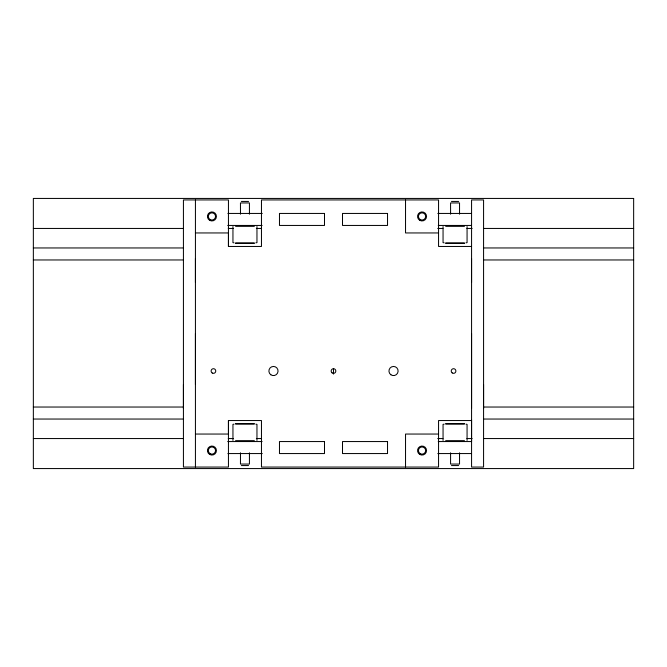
<?xml version="1.0" encoding="UTF-8"?>
<svg xmlns="http://www.w3.org/2000/svg" width="667" height="667" viewBox="0 0 667 667"><rect width="100%" height="100%" fill="white"/><g stroke="black" fill="none" stroke-linecap="round" stroke-linejoin="round"><path stroke-width="1" d="M183.425 408.538L183.425 384.525M195.431 384.525L195.431 333.5M195.431 282.475L195.431 258.462M471.569 420.543L438.553 420.543L438.553 467.067L261.464 467.067L261.464 420.543L228.447 420.543L228.447 434.05L195.431 434.05M471.569 246.457L438.553 246.457L438.553 199.933L261.464 199.933L261.464 246.457L228.447 246.457L228.447 232.95L195.431 232.95M471.569 333.5L471.569 441.554L438.227 441.554M471.569 282.475L471.569 258.462M471.569 408.538L471.569 199.933L483.575 199.933L483.575 467.067L471.569 467.067L471.569 419.735M483.575 408.538L483.575 384.525M241.362 201.434L248.549 201.434M451.467 201.434L458.654 201.434M227.906 213.44L262.289 213.44M437.802 213.44L471.569 213.44M227.73 225.446L262.123 225.446M438.227 225.446L471.569 225.446M235.576 226.346L254.335 226.346M445.681 226.346L464.44 226.346M33.35 228.447L183.425 228.447M228.239 228.447L233.45 228.447M256.378 228.447L261.589 228.447M437.719 228.447L442.93 228.447M466.9 228.447L472.111 228.447M483.575 228.447L633.65 228.447M438.553 232.95L405.536 232.95L405.536 199.933M234.075 242.855L232.95 242.63L232.95 226.572M235.576 242.855L254.335 242.855M255.836 242.855L256.962 242.63L256.962 226.572M444.18 242.855L443.055 242.63L443.055 226.572M445.681 242.855L464.44 242.855M465.941 242.855L467.067 242.63L467.067 226.572M235.576 243.455L254.335 243.455M445.681 243.455L464.44 243.455M33.35 247.957L183.425 247.957M483.575 247.957L633.65 247.957M33.35 259.963L183.425 259.963M483.575 259.963L633.65 259.963M33.35 407.037L183.425 407.037M483.575 407.037L633.65 407.037M33.35 419.043L183.425 419.043M483.575 419.043L633.65 419.043M235.576 423.545L254.335 423.545M445.681 423.545L464.44 423.545M234.075 424.145L232.95 424.37L232.95 440.428M235.576 424.145L254.335 424.145M255.836 424.145L256.962 424.37L256.962 440.428M444.18 424.145L443.055 424.37L443.055 440.428M445.681 424.145L464.44 424.145M465.941 424.145L467.067 424.37L467.067 440.428M438.553 434.05L405.536 434.05L405.536 467.067M33.35 438.553L183.425 438.553M228.239 438.553L233.45 438.553M256.378 438.553L261.589 438.553M437.719 438.553L442.93 438.553M466.9 438.553L472.111 438.553M483.575 438.553L633.65 438.553M235.576 440.654L254.335 440.654M445.681 440.654L464.44 440.654M227.73 441.554L262.123 441.554M227.906 453.56L262.289 453.56M437.802 453.56L471.569 453.56M241.362 465.566L248.549 465.566M451.467 465.566L458.654 465.566M459.538 214.199L459.538 202.943L450.567 202.943L450.584 214.199M459.538 452.801L459.538 464.057L450.567 464.057L450.584 452.801M333.5 368.976L333.5 374.087M249.433 214.199L249.433 202.943L240.462 202.943L240.479 214.199M249.433 452.801L249.433 464.057L240.462 464.057L240.479 452.801M228.447 246.457L228.447 199.933L183.425 199.933L183.425 467.067L228.447 467.067L228.447 420.543M195.431 199.933L195.431 467.067M633.65 198.433L33.35 198.433L33.35 468.567L633.65 468.567L633.65 198.433M324.495 213.44L279.473 213.44L279.473 225.446L324.495 225.446L324.495 213.44M387.527 213.44L342.505 213.44L342.505 225.446L387.527 225.446L387.527 213.44M324.495 441.554L279.473 441.554L279.473 453.56L324.495 453.56L324.495 441.554M387.527 441.554L342.505 441.554L342.505 453.56L387.527 453.56L387.527 441.554M420.027 219.426A3.602 3.602 0 0 0 425.638 216.7A3.602 3.602 0 0 0 420.468 213.198A3.602 3.602 0 0 0 420.027 219.426M419.793 220.343A4.502 4.502 0 0 0 426.547 216.442A4.502 4.502 0 0 0 419.793 212.54A4.502 4.502 0 0 0 419.793 220.343M210.138 219.56A3.602 3.602 0 0 0 215.541 216.442A3.602 3.602 0 0 0 210.138 213.323A3.602 3.602 0 0 0 210.138 219.56M209.688 220.343A4.502 4.502 0 0 0 216.442 216.442A4.502 4.502 0 0 0 209.688 212.54A4.502 4.502 0 0 0 209.688 220.343M419.793 454.46A4.502 4.502 0 0 0 426.547 450.558A4.502 4.502 0 0 0 419.793 446.657A4.502 4.502 0 0 0 419.793 454.46M420.243 453.677A3.602 3.602 0 0 0 425.646 450.558A3.602 3.602 0 0 0 420.243 447.44A3.602 3.602 0 0 0 420.243 453.677M209.688 454.46A4.502 4.502 0 0 0 216.442 450.558A4.502 4.502 0 0 0 209.688 446.657A4.502 4.502 0 0 0 209.688 454.46M210.138 453.677A3.602 3.602 0 0 0 215.541 450.558A3.602 3.602 0 0 0 210.138 447.44A3.602 3.602 0 0 0 210.138 453.677M390.895 374.762A4.577 4.577 0 0 0 398.091 371.427A4.577 4.577 0 0 0 391.604 366.867A4.577 4.577 0 0 0 390.895 374.762M270.835 374.762A4.577 4.577 0 0 0 278.031 371.427A4.577 4.577 0 0 0 271.544 366.867A4.577 4.577 0 0 0 270.835 374.762M212.281 373.036A2.326 2.326 0 0 0 215.766 371.019A2.326 2.326 0 0 0 212.281 369.001A2.326 2.326 0 0 0 212.281 373.036M332.158 372.92A2.326 2.326 0 0 0 335.818 371.227A2.326 2.326 0 0 0 332.525 368.909A2.326 2.326 0 0 0 332.158 372.92M452.218 372.92A2.326 2.326 0 0 0 455.878 371.227A2.326 2.326 0 0 0 452.585 368.909A2.326 2.326 0 0 0 452.218 372.92"/></g></svg>
